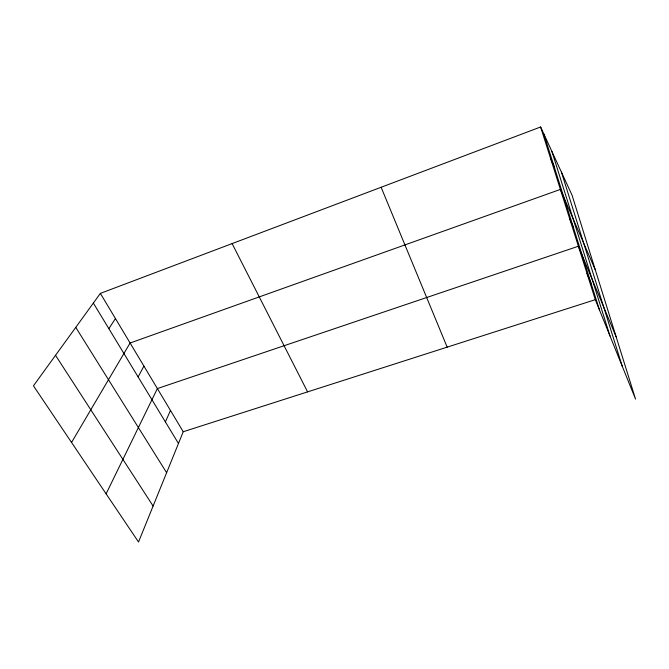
<?xml version="1.0" encoding="UTF-8"?>
<svg xmlns="http://www.w3.org/2000/svg" width="669" height="669" viewBox="0 0 669 669"><rect width="100%" height="100%" fill="white"/><g stroke="black" fill="none" stroke-linecap="round" stroke-linejoin="round"><path stroke-width="1" d="M595.31 299.67L183.231 431.739L138.525 542.015L33.45 385.829L100.367 293.382L540.619 126.985L572.045 195.172L635.55 399.117L595.31 299.67L540.619 126.985M165.385 421.905L170.47 410.44M106.112 493.839L157.374 388.572L578.384 246.234L616.199 336.984M138.123 376.94L143.919 366.102M71.55 442.46L130.095 343.013L560.388 189.419L595.335 269.967M108.863 328.663L115.444 318.553M55.535 355.323L153.109 506.032M75.764 327.367L166.623 472.707M93.351 303.082L178.464 443.48M100.367 293.382L183.231 431.739M232.11 243.583L307.589 391.883M550.671 158.72L554.066 166.347M569.528 218.27L573.283 227.109M381.121 187.27L447.168 347.152M586.981 273.353L591.028 283.23M543.822 133.925L599.491 310.006M561.442 172.167L622.178 366.068M551.933 151.529L610.003 335.989"/></g></svg>
